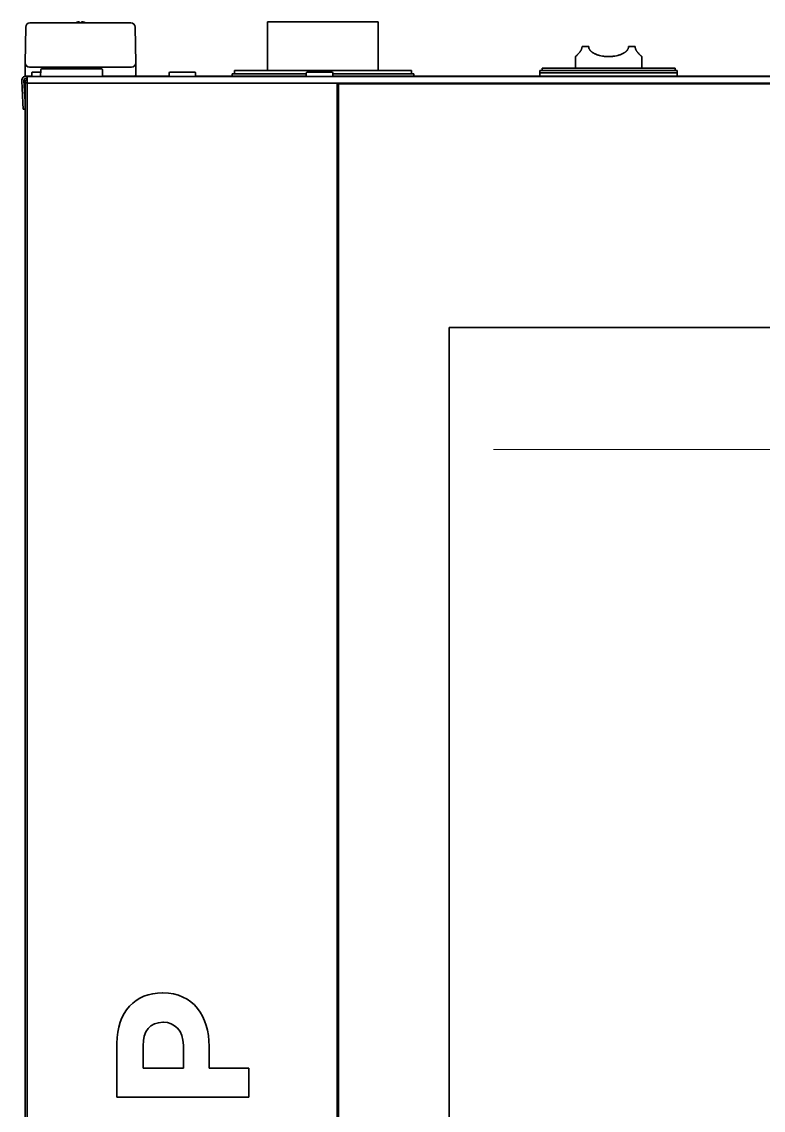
# Model space of a CAD drawing. Extents: x 5987 to 10491, y -672 to 3708.
# Drawn here: x 8371.6 to 8706.4, y 1941.6 to 2432.8 of the extents above; entities that cross this region are included whole.
import ezdxf

# ---------------------------------------------------------------- set-up
doc = ezdxf.new("R2010")
doc.units = 0
doc.header["$LTSCALE"] = 5
doc.layers.get('0').update_dxf_attribs({"linetype": 'CONTINUOUS', "lineweight": 0})
doc.layers.add('1', color=7, linetype='CONTINUOUS', true_color=0xffffff)

msp = doc.modelspace()

# ---------------------------------------------------------------- linework, layer by layer
at = {"color": 2, "linetype": 'Continuous'}
msp.add_line((8584.57, 2239.83), (9022.57, 2239.83), dxfattribs=at)
at = {"layer": '1', "color": 7, "linetype": 'Continuous', "lineweight": 35}
for p, q in [((8375.25, 2432.33), (8380.35, 2432.33)), ((8380.35, 2432.33), (8415.79, 2432.33)), ((8415.79, 2432.33), (8420.89, 2432.33)), ((8532.57, 2432.83), (8482.57, 2432.83)), ((8482.57, 2432.83), (8482.57, 2410.82)), ((8532.57, 2410.82), (8532.57, 2432.83)), ((8373.07, 2414.33), (8373.35, 2430.46)), ((8422.79, 2430.46), (8423.07, 2414.33)), ((8621.57, 2417.13), (8621.57, 2411.82)), ((8624.57, 2421.63), (8627.57, 2421.63)), ((8645.57, 2421.63), (8648.57, 2421.63)), ((8651.57, 2411.82), (8651.57, 2417.13)), ((8373.08, 2414.26), (8373.07, 2414.33)), ((8373.07, 2414.32), (8373.07, 2414.33)), ((8373.08, 2414.18), (8373.07, 2414.26)), ((8373.08, 2410.19), (8373.08, 2414.18)), ((8380.07, 2412.33), (8375.07, 2412.33)), ((8416.07, 2412.33), (8380.07, 2412.33)), ((8421.07, 2412.33), (8416.07, 2412.33)), ((8423.07, 2414.33), (8423.07, 2414.26)), ((8423.07, 2414.33), (8423.07, 2414.32)), ((8423.07, 2410.33), (8423.07, 2414.29)), ((8423.07, 2414.29), (8423.07, 2414.18)), ((8423.07, 2414.18), (8423.07, 2410.19)), ((8373.13, 2408.81), (8373.08, 2410.19)), ((8373.57, 2408.33), (8373.63, 2408.33)), ((8374.07, 2407.33), (8373.57, 2407.33)), ((8375.08, 2408.33), (8373.63, 2408.33)), ((8374.07, 2408.08), (8376.07, 2408.08)), ((8374.07, 2408.08), (8374.07, 2405.08)), ((8374.57, 2408.33), (8374.57, 2408.08)), ((8376.07, 2408.33), (8375.08, 2408.33)), ((8376.32, 2410.08), (8376.07, 2409.83)), ((8376.07, 2409.83), (8376.07, 2408.33)), ((8376.07, 2408.33), (8376.32, 2408.08)), ((8376.07, 2408.08), (9230.07, 2408.08)), ((8380.11, 2410.08), (8376.32, 2410.08)), ((8380.13, 2411.08), (8380.07, 2408.08)), ((8394.07, 2411.58), (8380.63, 2411.58)), ((8407.52, 2411.58), (8394.07, 2411.58)), ((8408.07, 2408.08), (8408.02, 2411.08)), ((8421.07, 2408.33), (8408.07, 2408.33)), ((8422.52, 2408.33), (8421.07, 2408.33)), ((8438.08, 2408.33), (8422.52, 2408.33)), ((8423.07, 2410.19), (8423.02, 2408.81)), ((8423.07, 2410.19), (8423.07, 2410.33)), ((8438.32, 2410.08), (8438.07, 2409.83)), ((8438.07, 2409.83), (8438.07, 2408.33)), ((8438.07, 2408.33), (8438.32, 2408.08)), ((8449.82, 2410.08), (8438.32, 2410.08)), ((8450.07, 2409.83), (8449.82, 2410.08)), ((8449.82, 2408.08), (8450.07, 2408.33)), ((8450.07, 2408.33), (8450.07, 2409.83)), ((8450.08, 2408.33), (8500.07, 2408.33)), ((8466.57, 2409.33), (8500.07, 2409.33)), ((8466.57, 2409.33), (8466.57, 2408.33)), ((8467.57, 2410.83), (8547.57, 2410.83)), ((8467.57, 2410.83), (8467.57, 2409.33)), ((8500.32, 2410.08), (8500.07, 2409.83)), ((8500.07, 2409.83), (8500.07, 2408.33)), ((8500.07, 2408.33), (8500.32, 2408.08)), ((8511.82, 2410.08), (8500.32, 2410.08)), ((8512.07, 2409.83), (8511.82, 2410.08)), ((8511.82, 2408.08), (8512.07, 2408.33)), ((8512.07, 2408.33), (8512.07, 2409.83)), ((8512.08, 2409.33), (8548.57, 2409.33)), ((9094.06, 2408.33), (8512.08, 2408.33)), ((8547.57, 2409.33), (8547.57, 2410.83)), ((8548.57, 2408.33), (8548.57, 2409.33)), ((8605.56, 2410.83), (8605.56, 2409.83)), ((8605.56, 2410.83), (8667.56, 2410.83)), ((8605.56, 2409.83), (8667.56, 2409.83)), ((8605.56, 2409.83), (8605.56, 2408.33)), ((8606.56, 2411.83), (8666.56, 2411.83)), ((8606.56, 2411.83), (8606.56, 2410.83)), ((8666.56, 2410.83), (8666.56, 2411.83)), ((8667.56, 2409.83), (8667.56, 2410.83)), ((8667.56, 2408.33), (8667.56, 2409.83)), ((8371.58, 2406.22), (8372.09, 2396.32)), ((8372.57, 2406.27), (8373.07, 2396.76)), ((8372.63, 2406.66), (8373.07, 2398.19)), ((8373.07, 1373.93), (8373.07, 2405.33)), ((8374.07, 2405.33), (8373.07, 2405.33)), ((8376.07, 2405.08), (8374.07, 2405.08)), ((8374.07, 1400.58), (8374.07, 2405.08)), ((8374.07, 2405.08), (8374.07, 2405.08)), ((8376.07, 2405.08), (8512.07, 2405.08)), ((8512.07, 2405.08), (9230.07, 2405.08)), ((8514.07, 1400.58), (8514.07, 2405.08)), ((8514.57, 2404.83), (8514.57, 1400.83)), ((9091.57, 2404.83), (8514.57, 2404.83)), ((8515.07, 2405.08), (8515.07, 2404.83)), ((8515.55, 2404.83), (8515.55, 2405.08)), ((8515.57, 2404.83), (8515.57, 2405.08)), ((8549.57, 2405.08), (8549.57, 2404.83)), ((8372.25, 2393.33), (8372.09, 2396.32)), ((8372.25, 2393.33), (8373.07, 2393.37)), ((8564.57, 1510.83), (8564.57, 2294.83)), ((8564.57, 2294.83), (9041.57, 2294.83)), ((8435.26, 1994.58), (8435.09, 1994.58)), ((8435.35, 1981.3), (8435.52, 1981.3)), ((8414.5, 1971.77), (8414.5, 1947.43)), ((8426.33, 1960.53), (8426.33, 1970.66)), ((8444.54, 1970.92), (8444.54, 1960.53)), ((8456.2, 1960.53), (8456.2, 1970.49)), ((8444.54, 1960.53), (8426.33, 1960.53)), ((8474.07, 1960.53), (8456.2, 1960.53)), ((8474.07, 1947.43), (8474.07, 1960.53)), ((8414.5, 1947.43), (8474.07, 1947.43))]:
    msp.add_line(p, q, dxfattribs=at)
for centre, radius, start, end in [((8375.25, 2430.43), 1.9, 90, 179), ((8420.89, 2430.43), 1.9, 1, 90), ((8375.07, 2414.33), 2, 182, 270), ((8380.62, 2409.33), 3, 48.59, 90), ((8405.52, 2409.33), 3, 90, 131.41), ((8421.07, 2414.33), 2, 270, 358), ((8373.57, 2406.33), 2, 90, 183), ((8373.57, 2406.33), 1, 90, 183), ((8380.63, 2411.08), 0.5, 90, 179), ((8407.52, 2411.08), 0.5, 1, 90)]:
    msp.add_arc(centre, radius, start, end, dxfattribs=at)
for centre, major_axis, start_param, end_param in [((8356.61, 2828.38), (-16.46, 414.14), 3.131473, 3.160761), ((8439.63, 2831.07), (16.56, 416.83), 3.122413, 3.157298)]:
    msp.add_ellipse(centre, major_axis=major_axis, ratio=0.000092, start_param=start_param, end_param=end_param, dxfattribs=at)
for points, knots in [([(8397.07, 2432.82), (8397.02, 2432.81), (8396.91, 2432.78), (8396.75, 2432.73), (8396.59, 2432.67), (8396.43, 2432.61), (8396.28, 2432.54), (8396.13, 2432.47), (8395.99, 2432.4), (8395.9, 2432.35), (8395.88, 2432.33)], [0, 0, 0, 0, 0.134115, 0.26823, 0.402345, 0.53646, 0.670575, 0.80469, 0.938805, 1, 1, 1, 1]), ([(8397.57, 2432.27), (8397.57, 2432.4), (8397.57, 2432.5), (8397.57, 2432.64), (8397.57, 2432.68), (8397.57, 2432.76), (8397.57, 2432.79), (8397.57, 2432.82)], [0, 0, 0, 0, 0.5, 0.5, 0.75, 0.75, 1, 1, 1, 1]), ([(8400.37, 2432.27), (8400.17, 2432.4), (8399.96, 2432.5), (8399.64, 2432.64), (8399.53, 2432.68), (8399.3, 2432.76), (8399.19, 2432.79), (8399.07, 2432.82)], [0, 0, 0, 0, 0.5, 0.5, 0.75, 0.75, 1, 1, 1, 1]), ([(8624.57, 2421.63), (8624.57, 2421.57), (8624.57, 2421.51), (8624.56, 2421.39), (8624.56, 2421.33), (8624.54, 2421.15), (8624.52, 2421.04), (8624.47, 2420.81), (8624.43, 2420.7), (8624.36, 2420.5), (8624.33, 2420.4), (8624.26, 2420.26), (8624.24, 2420.21), (8624.2, 2420.12), (8624.18, 2420.07), (8624.11, 2419.94), (8624.06, 2419.85), (8623.97, 2419.69), (8623.92, 2419.62), (8623.82, 2419.47), (8623.77, 2419.39), (8623.69, 2419.29), (8623.67, 2419.25), (8623.62, 2419.19), (8623.59, 2419.15), (8623.52, 2419.06), (8623.47, 2418.99), (8623.32, 2418.81), (8623.22, 2418.7), (8623.04, 2418.49), (8622.95, 2418.4), (8622.77, 2418.21), (8622.68, 2418.13), (8622.56, 2418.01), (8622.52, 2417.97), (8622.44, 2417.9), (8622.41, 2417.86), (8622.3, 2417.76), (8622.23, 2417.7), (8622.04, 2417.52), (8621.93, 2417.43), (8621.8, 2417.31), (8621.76, 2417.28), (8621.71, 2417.24), (8621.68, 2417.22), (8621.66, 2417.2), (8621.65, 2417.19), (8621.65, 2417.19), (8621.62, 2417.16), (8621.6, 2417.15), (8621.58, 2417.13), (8621.57, 2417.13), (8621.57, 2417.13)], [0, 0, 0, 0, 0.015629, 0.015629, 0.031257, 0.031257, 0.062514, 0.062514, 0.093772, 0.093772, 0.125029, 0.125029, 0.140657, 0.140657, 0.156286, 0.156286, 0.187543, 0.187543, 0.2188, 0.2188, 0.250057, 0.250057, 0.265686, 0.265686, 0.281315, 0.281315, 0.312572, 0.312572, 0.375086, 0.375086, 0.4376, 0.4376, 0.500115, 0.500115, 0.531372, 0.531372, 0.562629, 0.562629, 0.625144, 0.625144, 0.750172, 0.750172, 0.812687, 0.812687, 0.843944, 0.859572, 0.859572, 0.875201, 0.875201, 0.937715, 0.937715, 1, 1, 1, 1]), ([(8645.57, 2421.63), (8645.57, 2421.57), (8645.57, 2421.51), (8645.56, 2421.39), (8645.55, 2421.33), (8645.53, 2421.15), (8645.5, 2421.04), (8645.43, 2420.81), (8645.38, 2420.7), (8645.29, 2420.5), (8645.23, 2420.4), (8645.16, 2420.28), (8645.15, 2420.26), (8645.11, 2420.21), (8645.1, 2420.19), (8645.05, 2420.12), (8645.02, 2420.07), (8644.92, 2419.94), (8644.85, 2419.85), (8644.7, 2419.69), (8644.63, 2419.61), (8644.47, 2419.46), (8644.39, 2419.39), (8644.27, 2419.29), (8644.22, 2419.25), (8644.14, 2419.19), (8644.09, 2419.15), (8643.96, 2419.06), (8643.88, 2418.99), (8643.7, 2418.87), (8643.6, 2418.82), (8643.42, 2418.7), (8643.32, 2418.65), (8642.85, 2418.39), (8642.45, 2418.21), (8641.93, 2418.01), (8641.82, 2417.97), (8641.61, 2417.9), (8641.29, 2417.79), (8640.96, 2417.69), (8640.3, 2417.52), (8639.85, 2417.43), (8639.27, 2417.33), (8639.1, 2417.31), (8638.92, 2417.28), (8638.8, 2417.27), (8638.75, 2417.26), (8638.45, 2417.22), (8638.22, 2417.2), (8637.51, 2417.14), (8637.04, 2417.13), (8636.1, 2417.13), (8635.63, 2417.14), (8635.04, 2417.19), (8634.92, 2417.2), (8634.68, 2417.23), (8634.33, 2417.26), (8633.98, 2417.31), (8633.3, 2417.43), (8632.85, 2417.52), (8632.19, 2417.69), (8631.97, 2417.76), (8631.65, 2417.86), (8631.54, 2417.89), (8631.33, 2417.97), (8631.22, 2418.01), (8630.91, 2418.13), (8630.7, 2418.21), (8630.3, 2418.39), (8630.11, 2418.49), (8629.73, 2418.7), (8629.54, 2418.81), (8629.27, 2418.99), (8629.18, 2419.06), (8629.01, 2419.19), (8628.92, 2419.25), (8628.76, 2419.39), (8628.68, 2419.46), (8628.52, 2419.62), (8628.44, 2419.69), (8628.33, 2419.82), (8628.3, 2419.86), (8628.23, 2419.94), (8628.19, 2419.98), (8628.09, 2420.12), (8628.03, 2420.21), (8627.91, 2420.4), (8627.86, 2420.5), (8627.8, 2420.62), (8627.79, 2420.65), (8627.76, 2420.7), (8627.75, 2420.73), (8627.72, 2420.81), (8627.7, 2420.87), (8627.65, 2421.03), (8627.62, 2421.15), (8627.6, 2421.3), (8627.59, 2421.33), (8627.59, 2421.39), (8627.58, 2421.42), (8627.58, 2421.51), (8627.57, 2421.57), (8627.57, 2421.63)], [0, 0, 0, 0, 0.007812, 0.007812, 0.015625, 0.015625, 0.03125, 0.03125, 0.046875, 0.046875, 0.0625, 0.0625, 0.066406, 0.066406, 0.070313, 0.070313, 0.078125, 0.078125, 0.09375, 0.09375, 0.109375, 0.109375, 0.125, 0.125, 0.132813, 0.132813, 0.140625, 0.140625, 0.15625, 0.15625, 0.171875, 0.171875, 0.1875, 0.1875, 0.25, 0.25, 0.265625, 0.265625, 0.28125, 0.3125, 0.3125, 0.375, 0.375, 0.390625, 0.398438, 0.398438, 0.40625, 0.40625, 0.4375, 0.4375, 0.5, 0.5, 0.5625, 0.5625, 0.578125, 0.578125, 0.59375, 0.625, 0.625, 0.6875, 0.6875, 0.71875, 0.71875, 0.734375, 0.734375, 0.75, 0.75, 0.78125, 0.78125, 0.8125, 0.8125, 0.84375, 0.84375, 0.859375, 0.859375, 0.875, 0.875, 0.890625, 0.890625, 0.90625, 0.90625, 0.914062, 0.914062, 0.921875, 0.921875, 0.9375, 0.9375, 0.953125, 0.953125, 0.957031, 0.957031, 0.960937, 0.960937, 0.96875, 0.96875, 0.984375, 0.984375, 0.988281, 0.988281, 0.992187, 0.992187, 1, 1, 1, 1]), ([(8651.57, 2417.13), (8651.57, 2417.13), (8651.57, 2417.13), (8651.57, 2417.13), (8651.57, 2417.13), (8651.54, 2417.15), (8651.53, 2417.16), (8651.46, 2417.22), (8651.39, 2417.28), (8651.28, 2417.37), (8651.25, 2417.4), (8651.21, 2417.43), (8651.18, 2417.46), (8651.17, 2417.47), (8651.1, 2417.53), (8651.04, 2417.58), (8650.92, 2417.7), (8650.85, 2417.76), (8650.7, 2417.9), (8650.63, 2417.97), (8650.46, 2418.13), (8650.38, 2418.21), (8650.2, 2418.39), (8650.11, 2418.49), (8649.99, 2418.62), (8649.97, 2418.65), (8649.92, 2418.7), (8649.9, 2418.73), (8649.82, 2418.82), (8649.77, 2418.87), (8649.63, 2419.06), (8649.53, 2419.18), (8649.4, 2419.36), (8649.38, 2419.39), (8649.33, 2419.47), (8649.3, 2419.5), (8649.23, 2419.62), (8649.18, 2419.69), (8649.08, 2419.86), (8649.04, 2419.94), (8648.95, 2420.11), (8648.9, 2420.21), (8648.85, 2420.33), (8648.84, 2420.35), (8648.82, 2420.4), (8648.79, 2420.47), (8648.76, 2420.55), (8648.71, 2420.71), (8648.68, 2420.81), (8648.65, 2420.95), (8648.64, 2420.98), (8648.63, 2421.04), (8648.62, 2421.07), (8648.61, 2421.15), (8648.6, 2421.21), (8648.58, 2421.39), (8648.57, 2421.51), (8648.57, 2421.63)], [0, 0, 0, 0, 0.000102, 0.000102, 0.062596, 0.062596, 0.12509, 0.12509, 0.250077, 0.250077, 0.281324, 0.296947, 0.296947, 0.31257, 0.31257, 0.375064, 0.375064, 0.437558, 0.437558, 0.500051, 0.500051, 0.562545, 0.562545, 0.625038, 0.625038, 0.640662, 0.640662, 0.656285, 0.656285, 0.687532, 0.687532, 0.750026, 0.750026, 0.765649, 0.765649, 0.781272, 0.781272, 0.812519, 0.812519, 0.843766, 0.843766, 0.875013, 0.875013, 0.882825, 0.882825, 0.890636, 0.90626, 0.90626, 0.937506, 0.937506, 0.945318, 0.945318, 0.95313, 0.95313, 0.968753, 0.968753, 1, 1, 1, 1]), ([(8373.13, 2408.81), (8373.13, 2408.8), (8373.13, 2408.79), (8373.13, 2408.77), (8373.13, 2408.75), (8373.13, 2408.74)], [0, 0, 0, 0, 0.5, 0.5, 1, 1, 1, 1]), ([(8373.13, 2408.74), (8373.14, 2408.71), (8373.15, 2408.68), (8373.16, 2408.64), (8373.17, 2408.63), (8373.18, 2408.6), (8373.18, 2408.59), (8373.21, 2408.55), (8373.22, 2408.53), (8373.25, 2408.49), (8373.26, 2408.48), (8373.28, 2408.46), (8373.29, 2408.45), (8373.33, 2408.42), (8373.35, 2408.41), (8373.39, 2408.39), (8373.4, 2408.38), (8373.43, 2408.37), (8373.44, 2408.36), (8373.48, 2408.35), (8373.51, 2408.34), (8373.55, 2408.33), (8373.57, 2408.33), (8373.6, 2408.33), (8373.61, 2408.33), (8373.63, 2408.33)], [0, 0, 0, 0, 0.125, 0.125, 0.1875, 0.1875, 0.25, 0.25, 0.375, 0.375, 0.4375, 0.4375, 0.5, 0.5, 0.625, 0.625, 0.6875, 0.6875, 0.75, 0.75, 0.875, 0.875, 0.9375, 0.9375, 1, 1, 1, 1]), ([(8422.52, 2408.33), (8422.53, 2408.33), (8422.55, 2408.33), (8422.58, 2408.33), (8422.59, 2408.33), (8422.64, 2408.34), (8422.66, 2408.35), (8422.7, 2408.36), (8422.72, 2408.37), (8422.75, 2408.38), (8422.76, 2408.39), (8422.8, 2408.41), (8422.82, 2408.42), (8422.85, 2408.45), (8422.86, 2408.46), (8422.88, 2408.48), (8422.89, 2408.49), (8422.92, 2408.53), (8422.94, 2408.55), (8422.96, 2408.59), (8422.97, 2408.6), (8422.98, 2408.63), (8422.99, 2408.64), (8423, 2408.68), (8423.01, 2408.71), (8423.01, 2408.74)], [0, 0, 0, 0, 0.0625, 0.0625, 0.125, 0.125, 0.25, 0.25, 0.3125, 0.3125, 0.375, 0.375, 0.5, 0.5, 0.5625, 0.5625, 0.625, 0.625, 0.75, 0.75, 0.8125, 0.8125, 0.875, 0.875, 1, 1, 1, 1]), ([(8423.01, 2408.74), (8423.02, 2408.75), (8423.02, 2408.77), (8423.02, 2408.79), (8423.02, 2408.8), (8423.02, 2408.81)], [0, 0, 0, 0, 0.5, 0.5, 1, 1, 1, 1]), ([(8373.07, 2405.33), (8373.07, 2405.46), (8373.09, 2405.59), (8373.14, 2405.84), (8373.18, 2405.97), (8373.28, 2406.21), (8373.34, 2406.33), (8373.48, 2406.55), (8373.57, 2406.65), (8373.75, 2406.83), (8373.85, 2406.92), (8373.99, 2407.01), (8374.02, 2407.03), (8374.05, 2407.05)], [0, 0, 0, 0, 0.189429, 0.189429, 0.378859, 0.378859, 0.568288, 0.568288, 0.757717, 0.757717, 0.947146, 0.947146, 1, 1, 1, 1])]:
    msp.add_open_spline(points, degree=3, knots=knots, dxfattribs=at)
for points, degree in [([(8397.57, 2432.82), (8397.55, 2432.83), (8397.5, 2432.83), (8397.42, 2432.84), (8397.35, 2432.84), (8397.28, 2432.84), (8397.21, 2432.84), (8397.14, 2432.83), (8397.1, 2432.82), (8397.07, 2432.82)], 3), ([(8399.07, 2432.82), (8399.05, 2432.82), (8399, 2432.83), (8398.93, 2432.84), (8398.86, 2432.84), (8398.79, 2432.84), (8398.72, 2432.84), (8398.64, 2432.83), (8398.6, 2432.82), (8398.57, 2432.82)], 3), ([(8398.57, 2432.82), (8398.57, 2432.81), (8398.57, 2432.78), (8398.57, 2432.73), (8398.57, 2432.67), (8398.57, 2432.61), (8398.57, 2432.54), (8398.57, 2432.47), (8398.57, 2432.38), (8398.57, 2432.31), (8398.57, 2432.27)], 3), ([(8373.08, 2414.21), (8373.08, 2414.2), (8373.08, 2414.19), (8373.08, 2414.18)], 3), ([(8423.07, 2414.22), (8423.07, 2414.18)], 1), ([(8435.09, 1994.58), (8422.92, 1994.58), (8414.5, 1985.98), (8414.5, 1971.77)], 3), ([(8456.2, 1970.49), (8456.2, 1983.85), (8449.05, 1994.58), (8435.26, 1994.58)], 3), ([(8426.33, 1970.66), (8426.33, 1977.21), (8429.48, 1981.3), (8435.35, 1981.3)], 3), ([(8435.52, 1981.3), (8440.63, 1981.3), (8444.54, 1977.47), (8444.54, 1970.92)], 3)]:
    msp.add_open_spline(points, degree=degree, dxfattribs=at)

doc.saveas('drawing.dxf')
